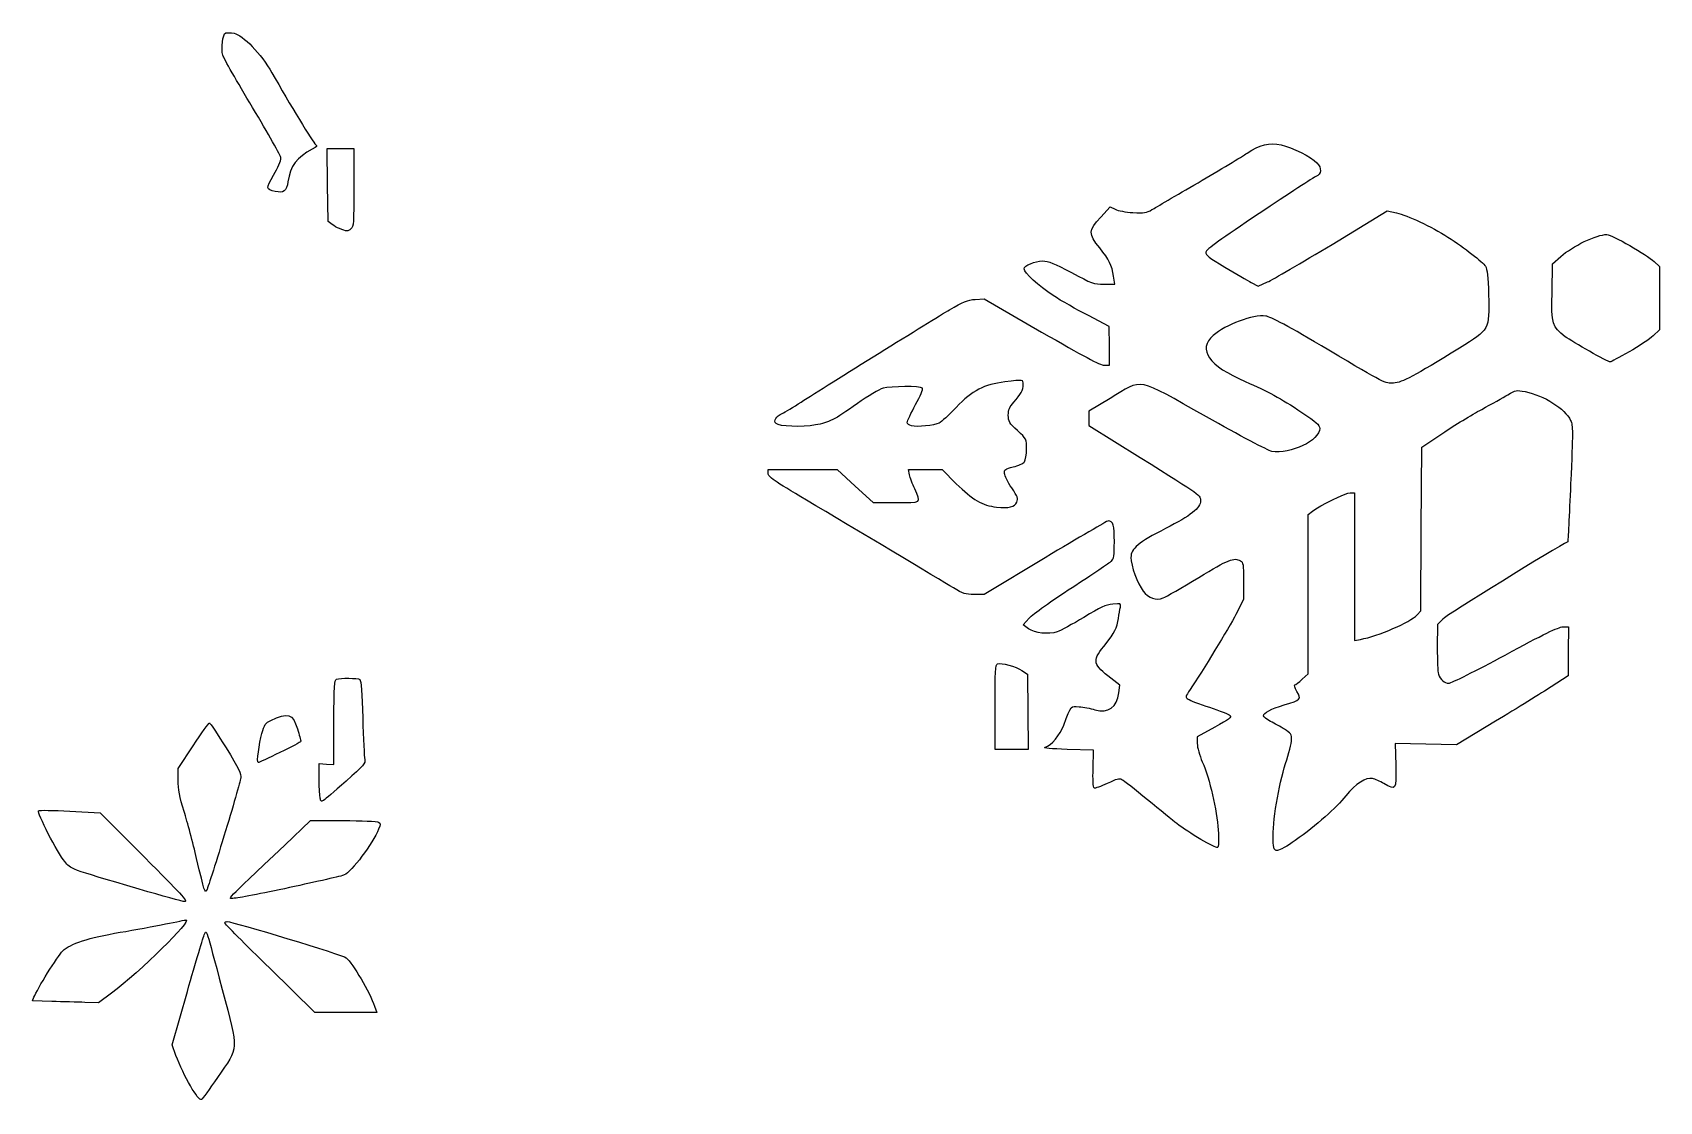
# Model space of a CAD drawing. Header units: centimetres. Extents: x -47.6 to 47.3, y -11.9 to 11.9.
# Drawn here: x -46.25 to -20.27, y -10.57 to 6.51 of the extents above; entities that cross this region are included whole.
import ezdxf

# ---------------------------------------------------------------- set-up
doc = ezdxf.new("R2010")
doc.units = ezdxf.units.CM
doc.header["$MEASUREMENT"] = 0
doc.layers.add('Layer 1', color=7, linetype='Continuous')

msp = doc.modelspace()

# ---------------------------------------------------------------- linework, layer by layer
at = {"layer": 'Layer 1'}
for points, knots in [([(-42.16806, 4.12478), (-42.13189, 4.37522), (-42.02342, 4.51997), (-41.77928, 4.6436), (-41.77928, 4.6436), (-41.70282, 4.68232), (-41.69462, 4.69446), (-41.72804, 4.71948), (-41.72804, 4.71948), (-41.76603, 4.74792), (-42.14516, 5.37081), (-42.42571, 5.86569), (-42.42571, 5.86569), (-42.59485, 6.16406), (-42.88728, 6.46965), (-43.02913, 6.49626), (-43.02913, 6.49626), (-43.08278, 6.50633), (-43.14297, 6.50832), (-43.16286, 6.50068), (-43.16286, 6.50068), (-43.21043, 6.48243), (-43.23965, 6.25406), (-43.20837, 6.14499), (-43.20837, 6.14499), (-43.19482, 6.09777), (-42.98049, 5.72147), (-42.73208, 5.30877), (-42.73208, 5.30877), (-42.48366, 4.89607), (-42.28042, 4.53163), (-42.28042, 4.49891), (-42.28042, 4.49891), (-42.28042, 4.46618), (-42.33317, 4.3456), (-42.39764, 4.23096), (-42.39764, 4.23096), (-42.52134, 4.01099), (-42.52045, 4.00057), (-42.37533, 3.96899), (-42.37533, 3.96899), (-42.23469, 3.93839), (-42.19015, 3.97187), (-42.16806, 4.12478)], [0, 0, 0, 0, 0.08333333, 0.08333333, 0.08333333, 0.08333333, 0.16666667, 0.16666667, 0.16666667, 0.16666667, 0.25, 0.25, 0.25, 0.25, 0.33333333, 0.33333333, 0.33333333, 0.33333333, 0.41666667, 0.41666667, 0.41666667, 0.41666667, 0.5, 0.5, 0.5, 0.5, 0.58333333, 0.58333333, 0.58333333, 0.58333333, 0.66666667, 0.66666667, 0.66666667, 0.66666667, 0.75, 0.75, 0.75, 0.75, 0.83333333, 0.83333333, 0.83333333, 0.83333333, 1, 1, 1, 1]), ([(-27.31343, -6.23366), (-27.33194, -5.92369), (-27.44983, -5.41937), (-27.56766, -5.14615), (-27.56766, -5.14615), (-27.61159, -5.04428), (-27.64785, -4.9132), (-27.64824, -4.85486), (-27.64824, -4.85486), (-27.64824, -4.85486), (-27.64896, -4.74878), (-27.64896, -4.74878), (-27.64896, -4.74878), (-27.64896, -4.74878), (-27.36879, -4.59358), (-27.36879, -4.59358), (-27.36879, -4.59358), (-27.13982, -4.46674), (-27.09509, -4.4323), (-27.12405, -4.40516), (-27.12405, -4.40516), (-27.14354, -4.38689), (-27.29172, -4.32844), (-27.45334, -4.27526), (-27.45334, -4.27526), (-27.61496, -4.22208), (-27.76859, -4.16293), (-27.79472, -4.14382), (-27.79472, -4.14382), (-27.83957, -4.11103), (-27.83779, -4.10255), (-27.76291, -3.99261), (-27.76291, -3.99261), (-27.56622, -3.70382), (-27.14245, -3.00756), (-27.0309, -2.78993), (-27.0309, -2.78993), (-27.0309, -2.78993), (-26.90813, -2.55037), (-26.90813, -2.55037), (-26.90813, -2.55037), (-26.90813, -2.55037), (-26.90813, -2.25508), (-26.90813, -2.25508), (-26.90813, -2.25508), (-26.90813, -1.9902), (-26.9134, -1.95696), (-26.9593, -1.93239), (-26.9593, -1.93239), (-27.06277, -1.87701), (-27.14733, -1.911), (-27.62469, -2.19986), (-27.62469, -2.19986), (-27.8927, -2.36204), (-28.1477, -2.50919), (-28.19135, -2.52686), (-28.19135, -2.52686), (-28.30432, -2.5726), (-28.42593, -2.53201), (-28.51131, -2.42007), (-28.51131, -2.42007), (-28.6019, -2.3013), (-28.70729, -2.0111), (-28.70729, -1.88042), (-28.70729, -1.88042), (-28.70729, -1.73798), (-28.58855, -1.63867), (-28.15419, -1.4178), (-28.15419, -1.4178), (-27.75087, -1.21272), (-27.59604, -1.09035), (-27.59604, -0.97667), (-27.59604, -0.97667), (-27.59604, -0.88185), (-27.55943, -0.90818), (-28.56177, -0.28231), (-28.56177, -0.28231), (-28.56177, -0.28231), (-29.38198, 0.22982), (-29.38198, 0.22982), (-29.38198, 0.22982), (-29.38198, 0.22982), (-29.38198, 0.34258), (-29.38198, 0.34258), (-29.38198, 0.34258), (-29.38198, 0.34258), (-29.38198, 0.45533), (-29.38198, 0.45533), (-29.38198, 0.45533), (-29.38198, 0.45533), (-29.03979, 0.66241), (-29.03979, 0.66241), (-29.03979, 0.66241), (-28.50864, 0.98384), (-28.63572, 1.00822), (-27.50189, 0.36733), (-27.50189, 0.36733), (-26.9802, 0.07244), (-26.51114, -0.17596), (-26.45954, -0.18467), (-26.45954, -0.18467), (-26.15805, -0.23556), (-25.68736, -0.0101), (-25.6931, 0.18246), (-25.6931, 0.18246), (-25.69481, 0.23988), (-25.74182, 0.28219), (-25.97542, 0.43656), (-25.97542, 0.43656), (-26.33483, 0.67406), (-26.50715, 0.76794), (-26.88063, 0.92974), (-26.88063, 0.92974), (-27.46496, 1.18287), (-27.64731, 1.44408), (-27.3946, 1.66596), (-27.3946, 1.66596), (-27.19146, 1.84432), (-26.76284, 2.00264), (-26.55237, 1.97705), (-26.55237, 1.97705), (-26.47388, 1.9675), (-26.20382, 1.82072), (-25.54552, 1.42981), (-25.54552, 1.42981), (-24.65353, 0.90012), (-24.64482, 0.8957), (-24.51365, 0.90628), (-24.51365, 0.90628), (-24.36927, 0.91793), (-24.1924, 1.01186), (-23.46214, 1.46469), (-23.46214, 1.46469), (-22.97432, 1.76719), (-22.98317, 1.75095), (-22.99666, 2.31881), (-22.99666, 2.31881), (-23.00357, 2.60979), (-23.01625, 2.72774), (-23.04545, 2.7726), (-23.04545, 2.7726), (-23.09204, 2.84421), (-23.37845, 3.06655), (-23.64463, 3.23776), (-23.64463, 3.23776), (-23.91315, 3.41047), (-24.29283, 3.58994), (-24.46559, 3.6258), (-24.46559, 3.6258), (-24.46559, 3.6258), (-24.61304, 3.65641), (-24.61304, 3.65641), (-24.61304, 3.65641), (-24.61304, 3.65641), (-25.49584, 3.12327), (-25.49584, 3.12327), (-25.49584, 3.12327), (-25.98138, 2.83005), (-26.44549, 2.55953), (-26.52719, 2.52213), (-26.52719, 2.52213), (-26.52719, 2.52213), (-26.67575, 2.45411), (-26.67575, 2.45411), (-26.67575, 2.45411), (-26.67575, 2.45411), (-26.78532, 2.51384), (-26.78532, 2.51384), (-26.78532, 2.51384), (-26.84559, 2.54669), (-27.03544, 2.65674), (-27.20721, 2.75839), (-27.20721, 2.75839), (-27.46289, 2.9097), (-27.51806, 2.95318), (-27.51148, 2.99816), (-27.51148, 2.99816), (-27.50574, 3.03736), (-27.26089, 3.21504), (-26.65677, 3.61839), (-26.65677, 3.61839), (-26.1911, 3.9293), (-25.78494, 4.19394), (-25.75419, 4.20648), (-25.75419, 4.20648), (-25.66265, 4.2438), (-25.65545, 4.33996), (-25.73775, 4.42587), (-25.73775, 4.42587), (-25.83015, 4.52231), (-26.1269, 4.67029), (-26.31013, 4.7113), (-26.31013, 4.7113), (-26.49699, 4.75311), (-26.65077, 4.7159), (-26.85179, 4.58023), (-26.85179, 4.58023), (-26.93371, 4.52495), (-27.28648, 4.31277), (-27.63573, 4.10874), (-27.63573, 4.10874), (-27.98498, 3.9047), (-28.31592, 3.71084), (-28.37116, 3.67794), (-28.37116, 3.67794), (-28.45856, 3.6259), (-28.49805, 3.6197), (-28.67543, 3.63022), (-28.67543, 3.63022), (-28.78754, 3.63687), (-28.91499, 3.66095), (-28.95865, 3.68372), (-28.95865, 3.68372), (-28.95865, 3.68372), (-29.03802, 3.72512), (-29.03802, 3.72512), (-29.03802, 3.72512), (-29.03802, 3.72512), (-29.19016, 3.55815), (-29.19016, 3.55815), (-29.19016, 3.55815), (-29.38674, 3.34239), (-29.3883, 3.29387), (-29.20597, 3.06689), (-29.20597, 3.06689), (-29.05165, 2.87478), (-29.01138, 2.79216), (-28.98462, 2.61276), (-28.98462, 2.61276), (-28.98462, 2.61276), (-28.96587, 2.48708), (-28.96587, 2.48708), (-28.96587, 2.48708), (-28.96587, 2.48708), (-29.13861, 2.48708), (-29.13861, 2.48708), (-29.13861, 2.48708), (-29.30184, 2.48708), (-29.33045, 2.49729), (-29.65794, 2.67229), (-29.65794, 2.67229), (-29.93055, 2.81797), (-30.02844, 2.85749), (-30.11658, 2.85746), (-30.11658, 2.85746), (-30.24046, 2.85741), (-30.41385, 2.78378), (-30.41385, 2.73122), (-30.41385, 2.73122), (-30.41385, 2.67039), (-30.17995, 2.45577), (-29.949, 2.30468), (-29.949, 2.30468), (-29.82429, 2.2231), (-29.57149, 2.07896), (-29.38723, 1.98438), (-29.38723, 1.98438), (-29.38723, 1.98438), (-29.05219, 1.8124), (-29.05219, 1.8124), (-29.05219, 1.8124), (-29.05219, 1.8124), (-29.05172, 1.50151), (-29.05172, 1.50151), (-29.05172, 1.50151), (-29.05172, 1.50151), (-29.05125, 1.19063), (-29.05125, 1.19063), (-29.05125, 1.19063), (-29.05125, 1.19063), (-29.1343, 1.19063), (-29.1343, 1.19063), (-29.1343, 1.19063), (-29.19426, 1.19063), (-29.4719, 1.33845), (-30.1331, 1.72243), (-30.1331, 1.72243), (-30.1331, 1.72243), (-31.04885, 2.25423), (-31.04885, 2.25423), (-31.04885, 2.25423), (-31.04885, 2.25423), (-31.19444, 2.24377), (-31.19444, 2.24377), (-31.19444, 2.24377), (-31.31403, 2.23517), (-31.38723, 2.20557), (-31.60454, 2.07795), (-31.60454, 2.07795), (-31.86976, 1.92219), (-33.55056, 0.87567), (-33.9725, 0.60358), (-33.9725, 0.60358), (-34.09619, 0.52381), (-34.23202, 0.4417), (-34.27433, 0.4211), (-34.27433, 0.4211), (-34.377, 0.37112), (-34.41872, 0.30335), (-34.37421, 0.25884), (-34.37421, 0.25884), (-34.32755, 0.21217), (-33.95944, 0.19929), (-33.74409, 0.2368), (-33.74409, 0.2368), (-33.52489, 0.27497), (-33.45214, 0.31228), (-33.0757, 0.57965), (-33.0757, 0.57965), (-32.90988, 0.69742), (-32.72534, 0.80714), (-32.6656, 0.82347), (-32.6656, 0.82347), (-32.53992, 0.85783), (-32.06982, 0.85957), (-32.03605, 0.8258), (-32.03605, 0.8258), (-32.02327, 0.81302), (-32.07172, 0.69699), (-32.1462, 0.56197), (-32.1462, 0.56197), (-32.21933, 0.42942), (-32.27917, 0.30255), (-32.27917, 0.28005), (-32.27917, 0.28005), (-32.27917, 0.25754), (-32.24826, 0.23138), (-32.21049, 0.2219), (-32.21049, 0.2219), (-32.12295, 0.19992), (-31.84491, 0.22843), (-31.76862, 0.2672), (-31.76862, 0.2672), (-31.73655, 0.2835), (-31.61433, 0.39631), (-31.49701, 0.51789), (-31.49701, 0.51789), (-31.23561, 0.78881), (-31.05457, 0.88348), (-30.71882, 0.92487), (-30.71882, 0.92487), (-30.42103, 0.96157), (-30.42708, 0.96241), (-30.42708, 0.88461), (-30.42708, 0.88461), (-30.42708, 0.79828), (-30.46503, 0.72643), (-30.57642, 0.60185), (-30.57642, 0.60185), (-30.64707, 0.52284), (-30.66521, 0.48004), (-30.66521, 0.39231), (-30.66521, 0.39231), (-30.66521, 0.29273), (-30.65113, 0.26896), (-30.51969, 0.14663), (-30.51969, 0.14663), (-30.37441, 0.01143), (-30.37417, 0.01094), (-30.37417, -0.14809), (-30.37417, -0.14809), (-30.37417, -0.2357), (-30.38905, -0.3272), (-30.40724, -0.35142), (-30.40724, -0.35142), (-30.42543, -0.37564), (-30.5058, -0.41231), (-30.58583, -0.4329), (-30.58583, -0.4329), (-30.71709, -0.46667), (-30.73088, -0.47699), (-30.72654, -0.53825), (-30.72654, -0.53825), (-30.72389, -0.57559), (-30.67196, -0.67942), (-30.61115, -0.76897), (-30.61115, -0.76897), (-30.51562, -0.90965), (-30.50446, -0.94029), (-30.52908, -0.99433), (-30.52908, -0.99433), (-30.56517, -1.07354), (-30.65537, -1.09612), (-30.85305, -1.07546), (-30.85305, -1.07546), (-31.07754, -1.052), (-31.24006, -0.95747), (-31.49612, -0.70141), (-31.49612, -0.70141), (-31.49612, -0.70141), (-31.72127, -0.47625), (-31.72127, -0.47625), (-31.72127, -0.47625), (-31.72127, -0.47625), (-31.9903, -0.47625), (-31.9903, -0.47625), (-31.9903, -0.47625), (-31.9903, -0.47625), (-32.25932, -0.47625), (-32.25932, -0.47625), (-32.25932, -0.47625), (-32.25932, -0.47625), (-32.24253, -0.56024), (-32.24253, -0.56024), (-32.24253, -0.56024), (-32.23329, -0.60643), (-32.19608, -0.7069), (-32.15984, -0.7835), (-32.15984, -0.7835), (-32.05149, -1.01253), (-32.0421, -1.00556), (-32.45776, -1.00439), (-32.45776, -1.00439), (-32.45776, -1.00439), (-32.82156, -1.00337), (-32.82156, -1.00337), (-32.82156, -1.00337), (-32.82156, -1.00337), (-33.11049, -0.73981), (-33.11049, -0.73981), (-33.11049, -0.73981), (-33.11049, -0.73981), (-33.39942, -0.47625), (-33.39942, -0.47625), (-33.39942, -0.47625), (-33.39942, -0.47625), (-33.95054, -0.47625), (-33.95054, -0.47625), (-33.95054, -0.47625), (-33.95054, -0.47625), (-34.50167, -0.47625), (-34.50167, -0.47625), (-34.50167, -0.47625), (-34.50167, -0.47625), (-34.50167, -0.53836), (-34.50167, -0.53836), (-34.50167, -0.53836), (-34.50167, -0.59128), (-34.41073, -0.6544), (-33.88651, -0.96536), (-33.88651, -0.96536), (-33.13644, -1.41029), (-31.77635, -2.22349), (-31.54128, -2.36759), (-31.54128, -2.36759), (-31.39009, -2.46027), (-31.34997, -2.47293), (-31.20909, -2.47248), (-31.20909, -2.47248), (-31.20909, -2.47248), (-31.04885, -2.47197), (-31.04885, -2.47197), (-31.04885, -2.47197), (-31.04885, -2.47197), (-30.07501, -1.88421), (-30.07501, -1.88421), (-30.07501, -1.88421), (-29.53939, -1.56095), (-29.08636, -1.29646), (-29.06827, -1.29646), (-29.06827, -1.29646), (-28.99132, -1.29646), (-28.97188, -1.36341), (-28.97188, -1.62838), (-28.97188, -1.62838), (-28.97188, -1.85049), (-28.97986, -1.904), (-29.01818, -1.93852), (-29.01818, -1.93852), (-29.04364, -1.96146), (-29.32682, -2.15093), (-29.64747, -2.35955), (-29.64747, -2.35955), (-29.96827, -2.56828), (-30.27507, -2.78825), (-30.32965, -2.84867), (-30.32965, -2.84867), (-30.32965, -2.84867), (-30.42885, -2.95847), (-30.42885, -2.95847), (-30.42885, -2.95847), (-30.42885, -2.95847), (-30.3444, -3.0186), (-30.3444, -3.0186), (-30.3444, -3.0186), (-30.2421, -3.09145), (-30.02481, -3.11541), (-29.88497, -3.06926), (-29.88497, -3.06926), (-29.83092, -3.05142), (-29.63955, -2.94715), (-29.45969, -2.83755), (-29.45969, -2.83755), (-29.1956, -2.67661), (-29.10676, -2.63577), (-28.99798, -2.62532), (-28.99798, -2.62532), (-28.86743, -2.61278), (-28.86368, -2.61432), (-28.87622, -2.67541), (-28.87622, -2.67541), (-28.88334, -2.71007), (-28.89621, -2.79029), (-28.90482, -2.85366), (-28.90482, -2.85366), (-28.92423, -2.99658), (-28.97583, -3.10097), (-29.10286, -3.25438), (-29.10286, -3.25438), (-29.32394, -3.52134), (-29.32095, -3.57623), (-29.07467, -3.77274), (-29.07467, -3.77274), (-29.07467, -3.77274), (-28.88642, -3.92294), (-28.88642, -3.92294), (-28.88642, -3.92294), (-28.88642, -3.92294), (-28.89978, -4.04147), (-28.89978, -4.04147), (-28.89978, -4.04147), (-28.92611, -4.27511), (-29.06836, -4.37597), (-29.28337, -4.31345), (-29.28337, -4.31345), (-29.35216, -4.29346), (-29.46512, -4.27204), (-29.53439, -4.26587), (-29.53439, -4.26587), (-29.67473, -4.25337), (-29.65714, -4.23204), (-29.77831, -4.56151), (-29.77831, -4.56151), (-29.83461, -4.71461), (-29.98213, -4.8875), (-30.0799, -4.91498), (-30.0799, -4.91498), (-30.1208, -4.92648), (-29.97554, -4.93991), (-29.72594, -4.94771), (-29.72594, -4.94771), (-29.72594, -4.94771), (-29.3026, -4.96094), (-29.3026, -4.96094), (-29.3026, -4.96094), (-29.3026, -4.96094), (-29.31143, -5.25566), (-29.31143, -5.25566), (-29.31143, -5.25566), (-29.31636, -5.42006), (-29.30935, -5.55714), (-29.29558, -5.56565), (-29.29558, -5.56565), (-29.282, -5.57404), (-29.18771, -5.54104), (-29.08605, -5.49232), (-29.08605, -5.49232), (-28.94008, -5.42237), (-28.89057, -5.40958), (-28.85056, -5.43149), (-28.85056, -5.43149), (-28.82269, -5.44675), (-28.63916, -5.59146), (-28.44271, -5.75306), (-28.44271, -5.75306), (-28.24626, -5.91466), (-28.03526, -6.08605), (-27.97384, -6.13391), (-27.97384, -6.13391), (-27.79314, -6.27472), (-27.35205, -6.5347), (-27.32364, -6.51715), (-27.32364, -6.51715), (-27.30743, -6.50713), (-27.30355, -6.39918), (-27.31343, -6.23366)], [0, 0, 0, 0, 0.00689655, 0.00689655, 0.00689655, 0.00689655, 0.0137931, 0.0137931, 0.0137931, 0.0137931, 0.02068966, 0.02068966, 0.02068966, 0.02068966, 0.02758621, 0.02758621, 0.02758621, 0.02758621, 0.03448276, 0.03448276, 0.03448276, 0.03448276, 0.04137931, 0.04137931, 0.04137931, 0.04137931, 0.04827586, 0.04827586, 0.04827586, 0.04827586, 0.05517241, 0.05517241, 0.05517241, 0.05517241, 0.06206897, 0.06206897, 0.06206897, 0.06206897, 0.06896552, 0.06896552, 0.06896552, 0.06896552, 0.07586207, 0.07586207, 0.07586207, 0.07586207, 0.08275862, 0.08275862, 0.08275862, 0.08275862, 0.08965517, 0.08965517, 0.08965517, 0.08965517, 0.09655172, 0.09655172, 0.09655172, 0.09655172, 0.10344828, 0.10344828, 0.10344828, 0.10344828, 0.11034483, 0.11034483, 0.11034483, 0.11034483, 0.11724138, 0.11724138, 0.11724138, 0.11724138, 0.12413793, 0.12413793, 0.12413793, 0.12413793, 0.13103448, 0.13103448, 0.13103448, 0.13103448, 0.13793103, 0.13793103, 0.13793103, 0.13793103, 0.14482759, 0.14482759, 0.14482759, 0.14482759, 0.15172414, 0.15172414, 0.15172414, 0.15172414, 0.15862069, 0.15862069, 0.15862069, 0.15862069, 0.16551724, 0.16551724, 0.16551724, 0.16551724, 0.17241379, 0.17241379, 0.17241379, 0.17241379, 0.17931034, 0.17931034, 0.17931034, 0.17931034, 0.1862069, 0.1862069, 0.1862069, 0.1862069, 0.19310345, 0.19310345, 0.19310345, 0.19310345, 0.2, 0.2, 0.2, 0.2, 0.20689655, 0.20689655, 0.20689655, 0.20689655, 0.2137931, 0.2137931, 0.2137931, 0.2137931, 0.22068966, 0.22068966, 0.22068966, 0.22068966, 0.22758621, 0.22758621, 0.22758621, 0.22758621, 0.23448276, 0.23448276, 0.23448276, 0.23448276, 0.24137931, 0.24137931, 0.24137931, 0.24137931, 0.24827586, 0.24827586, 0.24827586, 0.24827586, 0.25517241, 0.25517241, 0.25517241, 0.25517241, 0.26206897, 0.26206897, 0.26206897, 0.26206897, 0.26896552, 0.26896552, 0.26896552, 0.26896552, 0.27586207, 0.27586207, 0.27586207, 0.27586207, 0.28275862, 0.28275862, 0.28275862, 0.28275862, 0.28965517, 0.28965517, 0.28965517, 0.28965517, 0.29655172, 0.29655172, 0.29655172, 0.29655172, 0.30344828, 0.30344828, 0.30344828, 0.30344828, 0.31034483, 0.31034483, 0.31034483, 0.31034483, 0.31724138, 0.31724138, 0.31724138, 0.31724138, 0.32413793, 0.32413793, 0.32413793, 0.32413793, 0.33103448, 0.33103448, 0.33103448, 0.33103448, 0.33793103, 0.33793103, 0.33793103, 0.33793103, 0.34482759, 0.34482759, 0.34482759, 0.34482759, 0.35172414, 0.35172414, 0.35172414, 0.35172414, 0.35862069, 0.35862069, 0.35862069, 0.35862069, 0.36551724, 0.36551724, 0.36551724, 0.36551724, 0.37241379, 0.37241379, 0.37241379, 0.37241379, 0.37931034, 0.37931034, 0.37931034, 0.37931034, 0.3862069, 0.3862069, 0.3862069, 0.3862069, 0.39310345, 0.39310345, 0.39310345, 0.39310345, 0.4, 0.4, 0.4, 0.4, 0.40689655, 0.40689655, 0.40689655, 0.40689655, 0.4137931, 0.4137931, 0.4137931, 0.4137931, 0.42068966, 0.42068966, 0.42068966, 0.42068966, 0.42758621, 0.42758621, 0.42758621, 0.42758621, 0.43448276, 0.43448276, 0.43448276, 0.43448276, 0.44137931, 0.44137931, 0.44137931, 0.44137931, 0.44827586, 0.44827586, 0.44827586, 0.44827586, 0.45517241, 0.45517241, 0.45517241, 0.45517241, 0.46206897, 0.46206897, 0.46206897, 0.46206897, 0.46896552, 0.46896552, 0.46896552, 0.46896552, 0.47586207, 0.47586207, 0.47586207, 0.47586207, 0.48275862, 0.48275862, 0.48275862, 0.48275862, 0.48965517, 0.48965517, 0.48965517, 0.48965517, 0.49655172, 0.49655172, 0.49655172, 0.49655172, 0.50344828, 0.50344828, 0.50344828, 0.50344828, 0.51034483, 0.51034483, 0.51034483, 0.51034483, 0.51724138, 0.51724138, 0.51724138, 0.51724138, 0.52413793, 0.52413793, 0.52413793, 0.52413793, 0.53103448, 0.53103448, 0.53103448, 0.53103448, 0.53793103, 0.53793103, 0.53793103, 0.53793103, 0.54482759, 0.54482759, 0.54482759, 0.54482759, 0.55172414, 0.55172414, 0.55172414, 0.55172414, 0.55862069, 0.55862069, 0.55862069, 0.55862069, 0.56551724, 0.56551724, 0.56551724, 0.56551724, 0.57241379, 0.57241379, 0.57241379, 0.57241379, 0.57931034, 0.57931034, 0.57931034, 0.57931034, 0.5862069, 0.5862069, 0.5862069, 0.5862069, 0.59310345, 0.59310345, 0.59310345, 0.59310345, 0.6, 0.6, 0.6, 0.6, 0.60689655, 0.60689655, 0.60689655, 0.60689655, 0.6137931, 0.6137931, 0.6137931, 0.6137931, 0.62068966, 0.62068966, 0.62068966, 0.62068966, 0.62758621, 0.62758621, 0.62758621, 0.62758621, 0.63448276, 0.63448276, 0.63448276, 0.63448276, 0.64137931, 0.64137931, 0.64137931, 0.64137931, 0.64827586, 0.64827586, 0.64827586, 0.64827586, 0.65517241, 0.65517241, 0.65517241, 0.65517241, 0.66206897, 0.66206897, 0.66206897, 0.66206897, 0.66896552, 0.66896552, 0.66896552, 0.66896552, 0.67586207, 0.67586207, 0.67586207, 0.67586207, 0.68275862, 0.68275862, 0.68275862, 0.68275862, 0.68965517, 0.68965517, 0.68965517, 0.68965517, 0.69655172, 0.69655172, 0.69655172, 0.69655172, 0.70344828, 0.70344828, 0.70344828, 0.70344828, 0.71034483, 0.71034483, 0.71034483, 0.71034483, 0.71724138, 0.71724138, 0.71724138, 0.71724138, 0.72413793, 0.72413793, 0.72413793, 0.72413793, 0.73103448, 0.73103448, 0.73103448, 0.73103448, 0.73793103, 0.73793103, 0.73793103, 0.73793103, 0.74482759, 0.74482759, 0.74482759, 0.74482759, 0.75172414, 0.75172414, 0.75172414, 0.75172414, 0.75862069, 0.75862069, 0.75862069, 0.75862069, 0.76551724, 0.76551724, 0.76551724, 0.76551724, 0.77241379, 0.77241379, 0.77241379, 0.77241379, 0.77931034, 0.77931034, 0.77931034, 0.77931034, 0.7862069, 0.7862069, 0.7862069, 0.7862069, 0.79310345, 0.79310345, 0.79310345, 0.79310345, 0.8, 0.8, 0.8, 0.8, 0.80689655, 0.80689655, 0.80689655, 0.80689655, 0.8137931, 0.8137931, 0.8137931, 0.8137931, 0.82068966, 0.82068966, 0.82068966, 0.82068966, 0.82758621, 0.82758621, 0.82758621, 0.82758621, 0.83448276, 0.83448276, 0.83448276, 0.83448276, 0.84137931, 0.84137931, 0.84137931, 0.84137931, 0.84827586, 0.84827586, 0.84827586, 0.84827586, 0.85517241, 0.85517241, 0.85517241, 0.85517241, 0.86206897, 0.86206897, 0.86206897, 0.86206897, 0.86896552, 0.86896552, 0.86896552, 0.86896552, 0.87586207, 0.87586207, 0.87586207, 0.87586207, 0.88275862, 0.88275862, 0.88275862, 0.88275862, 0.88965517, 0.88965517, 0.88965517, 0.88965517, 0.89655172, 0.89655172, 0.89655172, 0.89655172, 0.90344828, 0.90344828, 0.90344828, 0.90344828, 0.91034483, 0.91034483, 0.91034483, 0.91034483, 0.91724138, 0.91724138, 0.91724138, 0.91724138, 0.92413793, 0.92413793, 0.92413793, 0.92413793, 0.93103448, 0.93103448, 0.93103448, 0.93103448, 0.93793103, 0.93793103, 0.93793103, 0.93793103, 0.94482759, 0.94482759, 0.94482759, 0.94482759, 0.95172414, 0.95172414, 0.95172414, 0.95172414, 0.95862069, 0.95862069, 0.95862069, 0.95862069, 0.96551724, 0.96551724, 0.96551724, 0.96551724, 0.97241379, 0.97241379, 0.97241379, 0.97241379, 0.97931034, 0.97931034, 0.97931034, 0.97931034, 0.9862069, 0.9862069, 0.9862069, 0.9862069, 1, 1, 1, 1]), ([(-41.16255, 3.37058), (-41.12075, 3.40231), (-41.11625, 3.46654), (-41.11625, 4.0312), (-41.11625, 4.0312), (-41.11625, 4.0312), (-41.11625, 4.65667), (-41.11625, 4.65667), (-41.11625, 4.65667), (-41.11625, 4.65667), (-41.32935, 4.65667), (-41.32935, 4.65667), (-41.32935, 4.65667), (-41.32935, 4.65667), (-41.54245, 4.65667), (-41.54245, 4.65667), (-41.54245, 4.65667), (-41.54245, 4.65667), (-41.5344, 4.07303), (-41.5344, 4.07303), (-41.5344, 4.07303), (-41.5344, 4.07303), (-41.52635, 3.48939), (-41.52635, 3.48939), (-41.52635, 3.48939), (-41.52635, 3.48939), (-41.46021, 3.43807), (-41.46021, 3.43807), (-41.46021, 3.43807), (-41.40606, 3.39606), (-41.2839, 3.3442), (-41.22208, 3.33698), (-41.22208, 3.33698), (-41.21481, 3.33613), (-41.18802, 3.35125), (-41.16255, 3.37058)], [0, 0, 0, 0, 0.1, 0.1, 0.1, 0.1, 0.2, 0.2, 0.2, 0.2, 0.3, 0.3, 0.3, 0.3, 0.4, 0.4, 0.4, 0.4, 0.5, 0.5, 0.5, 0.5, 0.6, 0.6, 0.6, 0.6, 0.7, 0.7, 0.7, 0.7, 0.8, 0.8, 0.8, 0.8, 1, 1, 1, 1]), ([(-20.75328, 1.40529), (-20.59502, 1.49426), (-20.42087, 1.60978), (-20.3663, 1.66202), (-20.3663, 1.66202), (-20.3663, 1.66202), (-20.26708, 1.75699), (-20.26708, 1.75699), (-20.26708, 1.75699), (-20.26708, 1.75699), (-20.26708, 2.26237), (-20.26708, 2.26237), (-20.26708, 2.26237), (-20.26708, 2.26237), (-20.26708, 2.76774), (-20.26708, 2.76774), (-20.26708, 2.76774), (-20.26708, 2.76774), (-20.35307, 2.84975), (-20.35307, 2.84975), (-20.35307, 2.84975), (-20.46082, 2.95251), (-21.0337, 3.28083), (-21.10524, 3.28083), (-21.10524, 3.28083), (-21.26754, 3.28083), (-21.66213, 3.09251), (-21.84327, 2.9286), (-21.84327, 2.9286), (-21.84327, 2.9286), (-21.97365, 2.81063), (-21.97365, 2.81063), (-21.97365, 2.81063), (-21.97365, 2.81063), (-21.98198, 2.35982), (-21.98198, 2.35982), (-21.98198, 2.35982), (-21.99168, 1.83513), (-21.9847, 1.81167), (-21.77023, 1.64788), (-21.77023, 1.64788), (-21.65852, 1.56257), (-21.09067, 1.24354), (-21.05053, 1.24354), (-21.05053, 1.24354), (-21.04531, 1.24354), (-20.91156, 1.31633), (-20.75328, 1.40529)], [0, 0, 0, 0, 0.07692308, 0.07692308, 0.07692308, 0.07692308, 0.15384615, 0.15384615, 0.15384615, 0.15384615, 0.23076923, 0.23076923, 0.23076923, 0.23076923, 0.30769231, 0.30769231, 0.30769231, 0.30769231, 0.38461538, 0.38461538, 0.38461538, 0.38461538, 0.46153846, 0.46153846, 0.46153846, 0.46153846, 0.53846154, 0.53846154, 0.53846154, 0.53846154, 0.61538462, 0.61538462, 0.61538462, 0.61538462, 0.69230769, 0.69230769, 0.69230769, 0.69230769, 0.76923077, 0.76923077, 0.76923077, 0.76923077, 0.84615385, 0.84615385, 0.84615385, 0.84615385, 1, 1, 1, 1]), ([(-26.08469, -6.40394), (-25.74078, -6.15922), (-25.42664, -5.88286), (-25.27459, -5.69126), (-25.27459, -5.69126), (-25.11872, -5.49484), (-24.95588, -5.38922), (-24.84752, -5.41423), (-24.84752, -5.41423), (-24.80941, -5.42302), (-24.72848, -5.45858), (-24.66768, -5.49323), (-24.66768, -5.49323), (-24.4711, -5.6053), (-24.47003, -5.60366), (-24.47915, -5.20568), (-24.47915, -5.20568), (-24.47915, -5.20568), (-24.48719, -4.8551), (-24.48719, -4.8551), (-24.48719, -4.8551), (-24.48719, -4.8551), (-23.99771, -4.86501), (-23.99771, -4.86501), (-23.99771, -4.86501), (-23.99771, -4.86501), (-23.50823, -4.87491), (-23.50823, -4.87491), (-23.50823, -4.87491), (-23.50823, -4.87491), (-22.88646, -4.49884), (-22.88646, -4.49884), (-22.88646, -4.49884), (-22.54448, -4.292), (-22.14286, -4.04347), (-21.99396, -3.94654), (-21.99396, -3.94654), (-21.99396, -3.94654), (-21.72323, -3.77031), (-21.72323, -3.77031), (-21.72323, -3.77031), (-21.72323, -3.77031), (-21.72276, -3.38005), (-21.72276, -3.38005), (-21.72276, -3.38005), (-21.72276, -3.38005), (-21.72229, -2.98979), (-21.72229, -2.98979), (-21.72229, -2.98979), (-21.72229, -2.98979), (-21.81202, -2.98979), (-21.81202, -2.98979), (-21.81202, -2.98979), (-21.87794, -2.98979), (-22.12186, -3.10906), (-22.73145, -3.43937), (-22.73145, -3.43937), (-23.19476, -3.69041), (-23.59146, -3.88904), (-23.62981, -3.88916), (-23.62981, -3.88916), (-23.70106, -3.88938), (-23.76385, -3.83501), (-23.79758, -3.74385), (-23.79758, -3.74385), (-23.80835, -3.71475), (-23.81587, -3.52456), (-23.81429, -3.32122), (-23.81429, -3.32122), (-23.81429, -3.32122), (-23.81141, -2.9515), (-23.81141, -2.9515), (-23.81141, -2.9515), (-23.81141, -2.9515), (-23.72854, -2.866), (-23.72854, -2.866), (-23.72854, -2.866), (-23.67187, -2.80753), (-21.90639, -1.71434), (-21.73096, -1.62909), (-21.73096, -1.62909), (-21.72844, -1.62787), (-21.70785, -1.21152), (-21.68519, -0.70386), (-21.68519, -0.70386), (-21.64739, 0.14286), (-21.6475, 0.22656), (-21.68657, 0.30888), (-21.68657, 0.30888), (-21.77581, 0.49695), (-22.1092, 0.70872), (-22.41165, 0.76946), (-22.41165, 0.76946), (-22.55107, 0.79746), (-22.56314, 0.79533), (-22.68887, 0.72036), (-22.68887, 0.72036), (-22.76116, 0.67725), (-22.94891, 0.57195), (-23.10609, 0.48636), (-23.10609, 0.48636), (-23.26327, 0.40076), (-23.54307, 0.22953), (-23.72787, 0.10583), (-23.72787, 0.10583), (-23.72787, 0.10583), (-24.06385, -0.11906), (-24.06385, -0.11906), (-24.06385, -0.11906), (-24.06385, -0.11906), (-24.07072, -1.42731), (-24.07072, -1.42731), (-24.07072, -1.42731), (-24.07072, -1.42731), (-24.07759, -2.73556), (-24.07759, -2.73556), (-24.07759, -2.73556), (-24.07759, -2.73556), (-24.13687, -2.79921), (-24.13687, -2.79921), (-24.13687, -2.79921), (-24.24586, -2.91623), (-24.75487, -3.13596), (-25.04155, -3.18974), (-25.04155, -3.18974), (-25.04155, -3.18974), (-25.13542, -3.20735), (-25.13542, -3.20735), (-25.13542, -3.20735), (-25.13542, -3.20735), (-25.13542, -2.02701), (-25.13542, -2.02701), (-25.13542, -2.02701), (-25.13542, -2.02701), (-25.13542, -0.84667), (-25.13542, -0.84667), (-25.13542, -0.84667), (-25.13542, -0.84667), (-25.20397, -0.84667), (-25.20397, -0.84667), (-25.20397, -0.84667), (-25.27524, -0.84667), (-25.69333, -1.05058), (-25.80963, -1.14206), (-25.80963, -1.14206), (-25.80963, -1.14206), (-25.87625, -1.19447), (-25.87625, -1.19447), (-25.87625, -1.19447), (-25.87625, -1.19447), (-25.87625, -2.46604), (-25.87625, -2.46604), (-25.87625, -2.46604), (-25.87625, -2.46604), (-25.87625, -3.73761), (-25.87625, -3.73761), (-25.87625, -3.73761), (-25.87625, -3.73761), (-25.97074, -3.82672), (-25.97074, -3.82672), (-25.97074, -3.82672), (-26.02271, -3.87573), (-26.07664, -3.91583), (-26.09059, -3.91583), (-26.09059, -3.91583), (-26.10454, -3.91583), (-26.08881, -3.96366), (-26.05563, -4.02212), (-26.05563, -4.02212), (-25.98328, -4.14962), (-25.98786, -4.15443), (-26.2599, -4.23617), (-26.2599, -4.23617), (-26.47246, -4.30004), (-26.59063, -4.36232), (-26.59063, -4.41048), (-26.59063, -4.41048), (-26.59063, -4.42887), (-26.54002, -4.46928), (-26.47818, -4.50027), (-26.47818, -4.50027), (-26.41633, -4.53126), (-26.31515, -4.58806), (-26.25333, -4.62648), (-26.25333, -4.62648), (-26.15478, -4.68774), (-26.14092, -4.70813), (-26.14088, -4.79189), (-26.14088, -4.79189), (-26.14085, -4.84443), (-26.18394, -5.01707), (-26.23664, -5.17553), (-26.23664, -5.17553), (-26.34925, -5.51422), (-26.45006, -6.12295), (-26.4366, -6.38307), (-26.4366, -6.38307), (-26.42803, -6.5488), (-26.423, -6.56167), (-26.36686, -6.56167), (-26.36686, -6.56167), (-26.33358, -6.56167), (-26.2066, -6.49069), (-26.08469, -6.40394)], [0, 0, 0, 0, 0.01923077, 0.01923077, 0.01923077, 0.01923077, 0.03846154, 0.03846154, 0.03846154, 0.03846154, 0.05769231, 0.05769231, 0.05769231, 0.05769231, 0.07692308, 0.07692308, 0.07692308, 0.07692308, 0.09615385, 0.09615385, 0.09615385, 0.09615385, 0.11538462, 0.11538462, 0.11538462, 0.11538462, 0.13461538, 0.13461538, 0.13461538, 0.13461538, 0.15384615, 0.15384615, 0.15384615, 0.15384615, 0.17307692, 0.17307692, 0.17307692, 0.17307692, 0.19230769, 0.19230769, 0.19230769, 0.19230769, 0.21153846, 0.21153846, 0.21153846, 0.21153846, 0.23076923, 0.23076923, 0.23076923, 0.23076923, 0.25, 0.25, 0.25, 0.25, 0.26923077, 0.26923077, 0.26923077, 0.26923077, 0.28846154, 0.28846154, 0.28846154, 0.28846154, 0.30769231, 0.30769231, 0.30769231, 0.30769231, 0.32692308, 0.32692308, 0.32692308, 0.32692308, 0.34615385, 0.34615385, 0.34615385, 0.34615385, 0.36538462, 0.36538462, 0.36538462, 0.36538462, 0.38461538, 0.38461538, 0.38461538, 0.38461538, 0.40384615, 0.40384615, 0.40384615, 0.40384615, 0.42307692, 0.42307692, 0.42307692, 0.42307692, 0.44230769, 0.44230769, 0.44230769, 0.44230769, 0.46153846, 0.46153846, 0.46153846, 0.46153846, 0.48076923, 0.48076923, 0.48076923, 0.48076923, 0.5, 0.5, 0.5, 0.5, 0.51923077, 0.51923077, 0.51923077, 0.51923077, 0.53846154, 0.53846154, 0.53846154, 0.53846154, 0.55769231, 0.55769231, 0.55769231, 0.55769231, 0.57692308, 0.57692308, 0.57692308, 0.57692308, 0.59615385, 0.59615385, 0.59615385, 0.59615385, 0.61538462, 0.61538462, 0.61538462, 0.61538462, 0.63461538, 0.63461538, 0.63461538, 0.63461538, 0.65384615, 0.65384615, 0.65384615, 0.65384615, 0.67307692, 0.67307692, 0.67307692, 0.67307692, 0.69230769, 0.69230769, 0.69230769, 0.69230769, 0.71153846, 0.71153846, 0.71153846, 0.71153846, 0.73076923, 0.73076923, 0.73076923, 0.73076923, 0.75, 0.75, 0.75, 0.75, 0.76923077, 0.76923077, 0.76923077, 0.76923077, 0.78846154, 0.78846154, 0.78846154, 0.78846154, 0.80769231, 0.80769231, 0.80769231, 0.80769231, 0.82692308, 0.82692308, 0.82692308, 0.82692308, 0.84615385, 0.84615385, 0.84615385, 0.84615385, 0.86538462, 0.86538462, 0.86538462, 0.86538462, 0.88461538, 0.88461538, 0.88461538, 0.88461538, 0.90384615, 0.90384615, 0.90384615, 0.90384615, 0.92307692, 0.92307692, 0.92307692, 0.92307692, 0.94230769, 0.94230769, 0.94230769, 0.94230769, 0.96153846, 0.96153846, 0.96153846, 0.96153846, 1, 1, 1, 1]), ([(-30.35383, -4.34681), (-30.35383, -4.34681), (-30.36094, -3.74592), (-30.36094, -3.74592), (-30.36094, -3.74592), (-30.36094, -3.74592), (-30.44692, -3.688), (-30.44692, -3.688), (-30.44692, -3.688), (-30.54418, -3.62248), (-30.77804, -3.55875), (-30.83749, -3.58156), (-30.83749, -3.58156), (-30.87094, -3.5944), (-30.87688, -3.69848), (-30.87688, -4.27219), (-30.87688, -4.27219), (-30.87688, -4.27219), (-30.87688, -4.94771), (-30.87688, -4.94771), (-30.87688, -4.94771), (-30.87688, -4.94771), (-30.6118, -4.94771), (-30.6118, -4.94771), (-30.6118, -4.94771), (-30.6118, -4.94771), (-30.34671, -4.94771), (-30.34671, -4.94771), (-30.34671, -4.94771), (-30.34671, -4.94771), (-30.35383, -4.34681), (-30.35383, -4.34681)], [0, 0, 0, 0, 0.11111111, 0.11111111, 0.11111111, 0.11111111, 0.22222222, 0.22222222, 0.22222222, 0.22222222, 0.33333333, 0.33333333, 0.33333333, 0.33333333, 0.44444444, 0.44444444, 0.44444444, 0.44444444, 0.55555556, 0.55555556, 0.55555556, 0.55555556, 0.66666667, 0.66666667, 0.66666667, 0.66666667, 0.77777778, 0.77777778, 0.77777778, 0.77777778, 1, 1, 1, 1]), ([(-41.2396, -5.45326), (-40.95942, -5.20693), (-40.92802, -5.17063), (-40.94186, -5.1091), (-40.94186, -5.1091), (-40.95036, -5.07127), (-40.96506, -4.77242), (-40.97452, -4.445), (-40.97452, -4.445), (-40.98569, -4.0586), (-41.00197, -3.84287), (-41.02091, -3.83025), (-41.02091, -3.83025), (-41.05624, -3.80672), (-41.33335, -3.80359), (-41.3919, -3.82606), (-41.3919, -3.82606), (-41.42855, -3.84012), (-41.43375, -3.92597), (-41.43375, -4.51664), (-41.43375, -4.51664), (-41.43375, -4.51664), (-41.43375, -5.19116), (-41.43375, -5.19116), (-41.43375, -5.19116), (-41.43375, -5.19116), (-41.55281, -5.18169), (-41.55281, -5.18169), (-41.55281, -5.18169), (-41.55281, -5.18169), (-41.67188, -5.17222), (-41.67188, -5.17222), (-41.67188, -5.17222), (-41.67188, -5.17222), (-41.67188, -5.40062), (-41.67188, -5.40062), (-41.67188, -5.40062), (-41.67188, -5.52623), (-41.6644, -5.66641), (-41.65525, -5.71212), (-41.65525, -5.71212), (-41.63554, -5.81068), (-41.67185, -5.83329), (-41.2396, -5.45326)], [0, 0, 0, 0, 0.08333333, 0.08333333, 0.08333333, 0.08333333, 0.16666667, 0.16666667, 0.16666667, 0.16666667, 0.25, 0.25, 0.25, 0.25, 0.33333333, 0.33333333, 0.33333333, 0.33333333, 0.41666667, 0.41666667, 0.41666667, 0.41666667, 0.5, 0.5, 0.5, 0.5, 0.58333333, 0.58333333, 0.58333333, 0.58333333, 0.66666667, 0.66666667, 0.66666667, 0.66666667, 0.75, 0.75, 0.75, 0.75, 0.83333333, 0.83333333, 0.83333333, 0.83333333, 1, 1, 1, 1]), ([(-42.29744, -4.99935), (-42.11345, -4.91134), (-41.96292, -4.82925), (-41.96292, -4.81693), (-41.96292, -4.81693), (-41.96292, -4.80461), (-41.98737, -4.71535), (-42.01727, -4.61857), (-42.01727, -4.61857), (-42.09232, -4.37558), (-42.16746, -4.35206), (-42.44334, -4.48516), (-42.44334, -4.48516), (-42.52808, -4.52604), (-42.54575, -4.55189), (-42.5853, -4.69287), (-42.5853, -4.69287), (-42.63058, -4.85424), (-42.66968, -5.15938), (-42.64508, -5.15938), (-42.64508, -5.15938), (-42.63787, -5.15938), (-42.48143, -5.08737), (-42.29744, -4.99935)], [0, 0, 0, 0, 0.14285714, 0.14285714, 0.14285714, 0.14285714, 0.28571429, 0.28571429, 0.28571429, 0.28571429, 0.42857143, 0.42857143, 0.42857143, 0.42857143, 0.57142857, 0.57142857, 0.57142857, 0.57142857, 0.71428571, 0.71428571, 0.71428571, 0.71428571, 1, 1, 1, 1]), ([(-43.19131, -6.33677), (-43.04949, -5.8711), (-42.92818, -5.4521), (-42.92172, -5.40565), (-42.92172, -5.40565), (-42.9119, -5.33495), (-42.95018, -5.25636), (-43.15696, -4.92279), (-43.15696, -4.92279), (-43.2928, -4.70366), (-43.41252, -4.52438), (-43.42302, -4.52438), (-43.42302, -4.52438), (-43.43351, -4.52438), (-43.54979, -4.68809), (-43.68141, -4.88818), (-43.68141, -4.88818), (-43.68141, -4.88818), (-43.92073, -5.25198), (-43.92073, -5.25198), (-43.92073, -5.25198), (-43.92073, -5.25198), (-43.92078, -5.44045), (-43.92078, -5.44045), (-43.92078, -5.44045), (-43.92082, -5.58053), (-43.89679, -5.70823), (-43.82719, -5.93784), (-43.82719, -5.93784), (-43.77568, -6.10774), (-43.68575, -6.4456), (-43.62735, -6.68864), (-43.62735, -6.68864), (-43.49528, -7.23822), (-43.4968, -7.23321), (-43.4707, -7.20594), (-43.4707, -7.20594), (-43.45885, -7.19357), (-43.33312, -6.80244), (-43.19131, -6.33677)], [0, 0, 0, 0, 0.09090909, 0.09090909, 0.09090909, 0.09090909, 0.18181818, 0.18181818, 0.18181818, 0.18181818, 0.27272727, 0.27272727, 0.27272727, 0.27272727, 0.36363636, 0.36363636, 0.36363636, 0.36363636, 0.45454545, 0.45454545, 0.45454545, 0.45454545, 0.54545455, 0.54545455, 0.54545455, 0.54545455, 0.63636364, 0.63636364, 0.63636364, 0.63636364, 0.72727273, 0.72727273, 0.72727273, 0.72727273, 0.81818182, 0.81818182, 0.81818182, 0.81818182, 1, 1, 1, 1]), ([(-44.45957, -6.67116), (-44.45957, -6.67116), (-45.16992, -5.96045), (-45.16992, -5.96045), (-45.16992, -5.96045), (-45.16992, -5.96045), (-45.65001, -5.93466), (-45.65001, -5.93466), (-45.65001, -5.93466), (-45.91406, -5.92048), (-46.13956, -5.91697), (-46.15111, -5.92687), (-46.15111, -5.92687), (-46.18229, -5.95358), (-45.84503, -6.61003), (-45.73337, -6.73997), (-45.73337, -6.73997), (-45.62521, -6.86584), (-45.68971, -6.8419), (-44.5426, -7.18207), (-44.5426, -7.18207), (-44.1788, -7.28995), (-43.85146, -7.37904), (-43.81518, -7.38005), (-43.81518, -7.38005), (-43.76178, -7.38153), (-43.88444, -7.24659), (-44.45957, -6.67116)], [0, 0, 0, 0, 0.125, 0.125, 0.125, 0.125, 0.25, 0.25, 0.25, 0.25, 0.375, 0.375, 0.375, 0.375, 0.5, 0.5, 0.5, 0.5, 0.625, 0.625, 0.625, 0.625, 0.75, 0.75, 0.75, 0.75, 1, 1, 1, 1]), ([(-42.14349, -7.15644), (-41.7022, -7.06156), (-41.30833, -6.97079), (-41.26823, -6.95473), (-41.26823, -6.95473), (-41.15598, -6.90978), (-40.81088, -6.44852), (-40.71995, -6.22188), (-40.71995, -6.22188), (-40.68987, -6.14691), (-40.69015, -6.12985), (-40.72177, -6.10984), (-40.72177, -6.10984), (-40.74228, -6.09685), (-40.99576, -6.08604), (-41.28506, -6.08582), (-41.28506, -6.08582), (-41.28506, -6.08582), (-41.81107, -6.08542), (-41.81107, -6.08542), (-41.81107, -6.08542), (-41.81107, -6.08542), (-42.2209, -6.47568), (-42.2209, -6.47568), (-42.2209, -6.47568), (-43.22083, -7.42786), (-43.12435, -7.32623), (-43.02984, -7.32768), (-43.02984, -7.32768), (-42.98363, -7.32838), (-42.58477, -7.25133), (-42.14349, -7.15644)], [0, 0, 0, 0, 0.11111111, 0.11111111, 0.11111111, 0.11111111, 0.22222222, 0.22222222, 0.22222222, 0.22222222, 0.33333333, 0.33333333, 0.33333333, 0.33333333, 0.44444444, 0.44444444, 0.44444444, 0.44444444, 0.55555556, 0.55555556, 0.55555556, 0.55555556, 0.66666667, 0.66666667, 0.66666667, 0.66666667, 0.77777778, 0.77777778, 0.77777778, 0.77777778, 1, 1, 1, 1]), ([(-44.98807, -8.84172), (-44.53229, -8.50294), (-43.68726, -7.67292), (-43.79813, -7.67292), (-43.79813, -7.67292), (-43.80341, -7.67292), (-43.94926, -7.70172), (-44.12225, -7.73693), (-44.12225, -7.73693), (-44.29524, -7.77214), (-44.62132, -7.83224), (-44.84688, -7.87049), (-44.84688, -7.87049), (-45.35438, -7.95656), (-45.64732, -8.05179), (-45.76425, -8.16872), (-45.76425, -8.16872), (-45.84649, -8.25096), (-46.1754, -8.77879), (-46.22391, -8.90638), (-46.22391, -8.90638), (-46.22391, -8.90638), (-46.24722, -8.96771), (-46.24722, -8.96771), (-46.24722, -8.96771), (-46.24722, -8.96771), (-45.93731, -8.97608), (-45.93731, -8.97608), (-45.93731, -8.97608), (-45.76686, -8.98069), (-45.5302, -8.98701), (-45.41141, -8.99014), (-45.41141, -8.99014), (-45.41141, -8.99014), (-45.19542, -8.99583), (-45.19542, -8.99583), (-45.19542, -8.99583), (-45.19542, -8.99583), (-44.98807, -8.84172), (-44.98807, -8.84172)], [0, 0, 0, 0, 0.09090909, 0.09090909, 0.09090909, 0.09090909, 0.18181818, 0.18181818, 0.18181818, 0.18181818, 0.27272727, 0.27272727, 0.27272727, 0.27272727, 0.36363636, 0.36363636, 0.36363636, 0.36363636, 0.45454545, 0.45454545, 0.45454545, 0.45454545, 0.54545455, 0.54545455, 0.54545455, 0.54545455, 0.63636364, 0.63636364, 0.63636364, 0.63636364, 0.72727273, 0.72727273, 0.72727273, 0.72727273, 0.81818182, 0.81818182, 0.81818182, 0.81818182, 1, 1, 1, 1]), ([(-43.29514, -10.19244), (-42.94446, -9.68311), (-42.9506, -9.79677), (-43.21905, -8.7826), (-43.21905, -8.7826), (-43.4867, -7.77148), (-43.46858, -7.82762), (-43.50322, -7.90191), (-43.50322, -7.90191), (-43.51784, -7.93327), (-43.64013, -8.34404), (-43.77497, -8.81472), (-43.77497, -8.81472), (-43.77497, -8.81472), (-44.02015, -9.67052), (-44.02015, -9.67052), (-44.02015, -9.67052), (-44.02015, -9.67052), (-43.95804, -9.83695), (-43.95804, -9.83695), (-43.95804, -9.83695), (-43.83465, -10.16764), (-43.59972, -10.57412), (-43.54981, -10.54327), (-43.54981, -10.54327), (-43.53725, -10.53551), (-43.42265, -10.37764), (-43.29514, -10.19244)], [0, 0, 0, 0, 0.125, 0.125, 0.125, 0.125, 0.25, 0.25, 0.25, 0.25, 0.375, 0.375, 0.375, 0.375, 0.5, 0.5, 0.5, 0.5, 0.625, 0.625, 0.625, 0.625, 0.75, 0.75, 0.75, 0.75, 1, 1, 1, 1]), ([(-40.78385, -9.05348), (-40.86378, -8.82695), (-41.12947, -8.37243), (-41.23791, -8.27674), (-41.23791, -8.27674), (-41.28533, -8.23489), (-43.04759, -7.69938), (-43.13788, -7.69938), (-43.13788, -7.69938), (-43.16105, -7.69938), (-43.18009, -7.7083), (-43.1802, -7.71922), (-43.1802, -7.71922), (-43.18031, -7.73013), (-42.85587, -8.05693), (-42.45921, -8.44543), (-42.45921, -8.44543), (-42.45921, -8.44543), (-41.73802, -9.15179), (-41.73802, -9.15179), (-41.73802, -9.15179), (-41.73802, -9.15179), (-41.2431, -9.15319), (-41.2431, -9.15319), (-41.2431, -9.15319), (-41.2431, -9.15319), (-40.74818, -9.15458), (-40.74818, -9.15458), (-40.74818, -9.15458), (-40.74818, -9.15458), (-40.78385, -9.05348), (-40.78385, -9.05348)], [0, 0, 0, 0, 0.11111111, 0.11111111, 0.11111111, 0.11111111, 0.22222222, 0.22222222, 0.22222222, 0.22222222, 0.33333333, 0.33333333, 0.33333333, 0.33333333, 0.44444444, 0.44444444, 0.44444444, 0.44444444, 0.55555556, 0.55555556, 0.55555556, 0.55555556, 0.66666667, 0.66666667, 0.66666667, 0.66666667, 0.77777778, 0.77777778, 0.77777778, 0.77777778, 1, 1, 1, 1])]:
    msp.add_open_spline(points, degree=3, knots=knots, dxfattribs=at)

doc.saveas('drawing.dxf')
